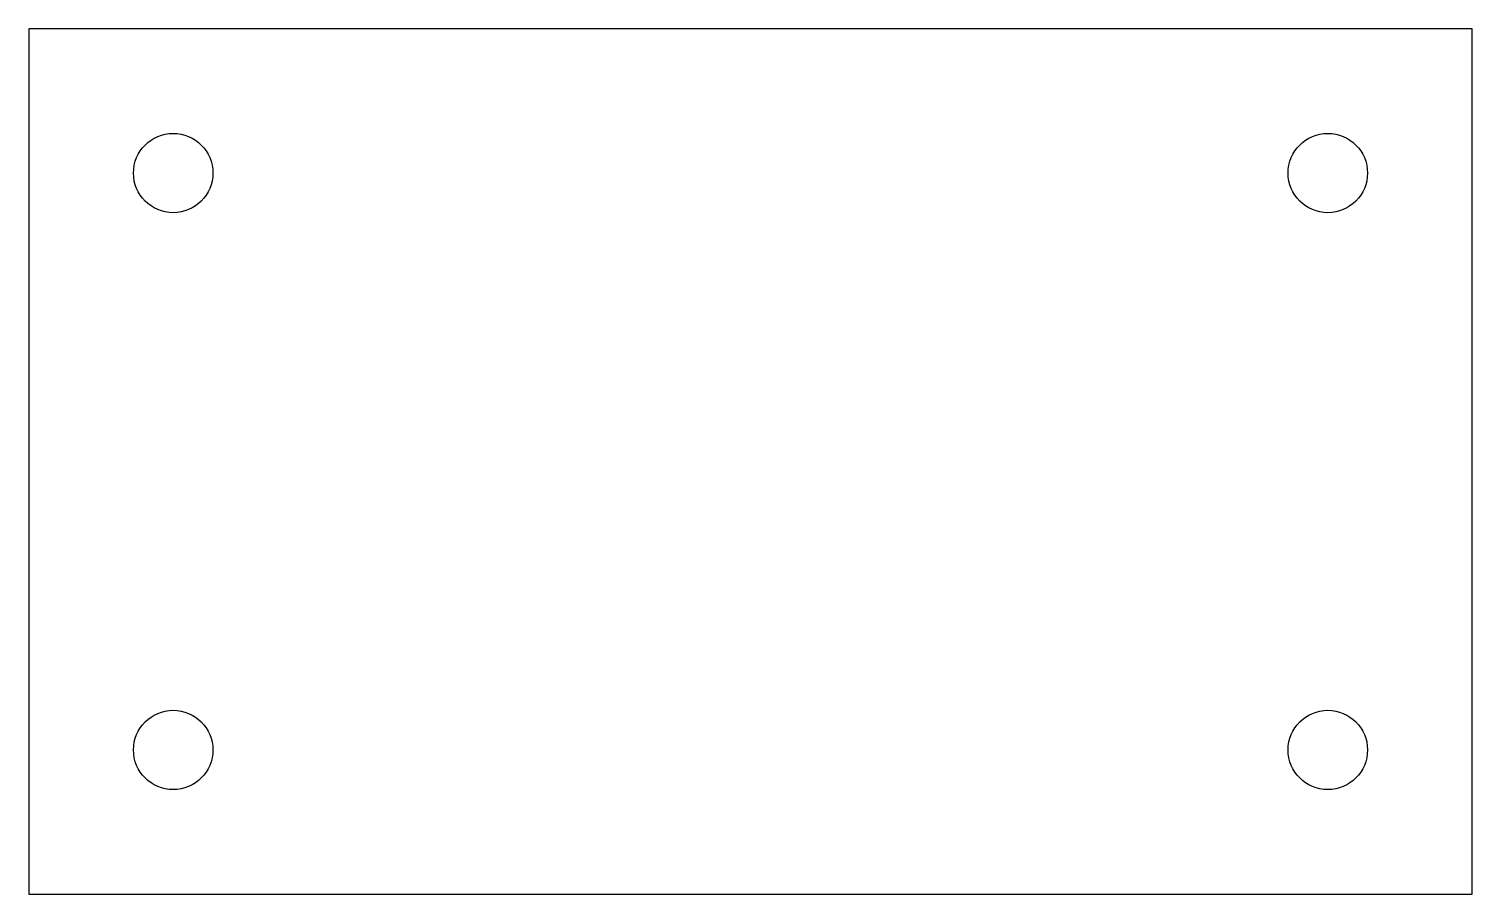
# Model space of a CAD drawing. Header units: metres. Extents: x -50 to 50, y -30 to 30.
import ezdxf

# ---------------------------------------------------------------- set-up
doc = ezdxf.new("R2010")
doc.units = ezdxf.units.M

msp = doc.modelspace()

# ---------------------------------------------------------------- linework, layer by layer
msp.add_lwpolyline([(-50, -30), (50, -30), (50, 30), (-50, 30)], close=True)
for centre in [(-40, 20), (40, 20), (-40, -20), (40, -20)]:
    msp.add_circle(centre, 2.75)

doc.saveas('drawing.dxf')
